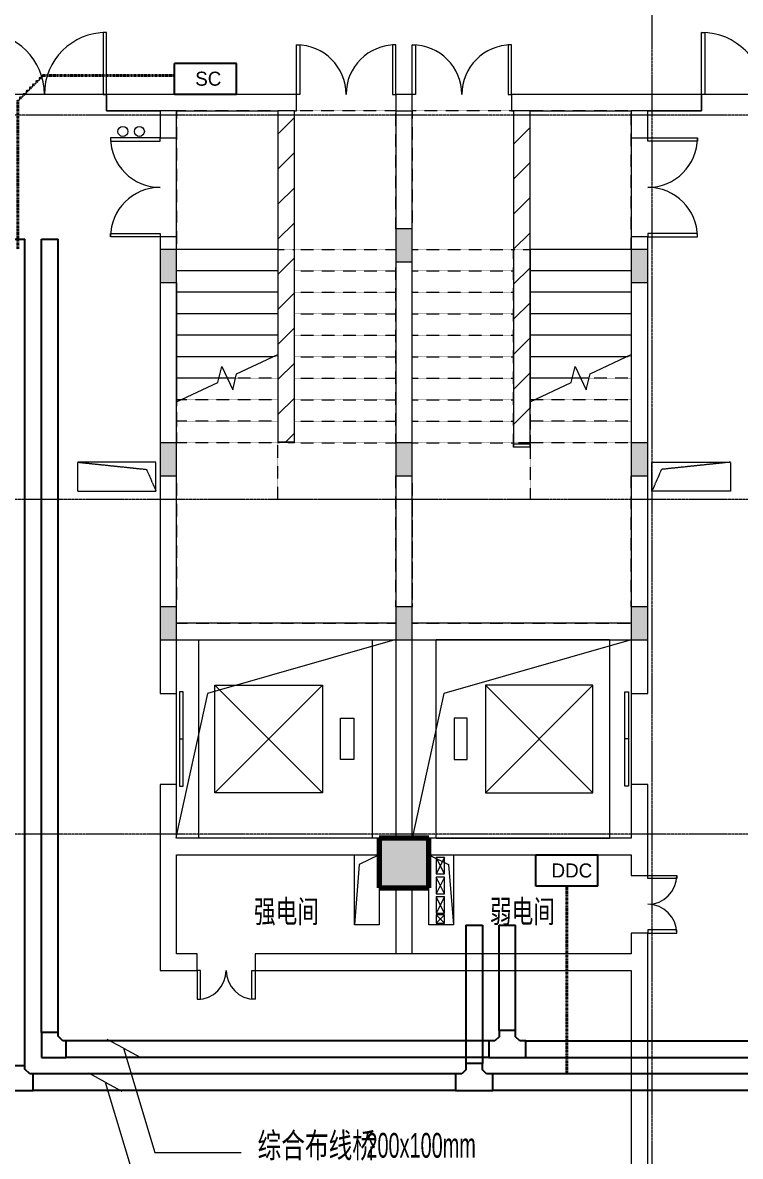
# Model space of a CAD drawing. Header units: millimetres. Extents: x 147808 to 207182, y -28592 to 8154.
# Drawn here: x 166387 to 175069, y -12600 to 1118 of the extents above; entities that cross this region are included whole.
import ezdxf

# ---------------------------------------------------------------- set-up
doc = ezdxf.new("R2010")
doc.units = ezdxf.units.MM
for name, pattern in [('Dash', [6.35, 3.175, -3.175]), ('TJ Dash', [1.6, 1, -0.6]), ('TJ Dash 2x', [3, 2, -1]), ('架空线', [3.97, 2.38, -1.59]), ('轴网线', [22.24, 12.7, -3.18, 3.18, -3.18])]:
    doc.linetypes.add(name, pattern=pattern)
for name, color, linetype, lineweight in [('A-____-NOTE-TEXT', 7, 'Continuous', 5), ('A-AREA-____-IDEN', 7, 'Continuous', 5), ('A-DETL-____-OTLN', 7, 'Continuous', 5), ('A-DETL-GENF-OTLN', 7, 'Continuous', 5), ('A-WALL-____-MCUT', 7, 'Continuous', 13), ('A-WALL-____-OTLN', 7, 'Continuous', 13), ('A-WALL-____-PATT', 7, 'Continuous', 13), ('E-CABL-TRAY-OTLN', 7, 'Continuous', 35), ('E-WIRE-____-OTLN', 7, 'Continuous', 25), ('G-____-____-TEXT', 7, 'Continuous', 5), ('Q-SPCQ-____-OTLN', 7, 'Continuous', 5), ('S-GRID-____-OTLN', 7, 'Continuous', 5), ('S-STRS-____-MBND', 7, 'Continuous', 5), ('S-STRS-____-OTLN', 7, 'Continuous', 5)]:
    doc.layers.add(name, color=color, linetype=linetype, lineweight=lineweight)
doc.layers.add('A-DOOR-____-MCUT', color=7, linetype='Continuous', lineweight=13, true_color=0x00007f)
doc.layers.add('A-FLOR-____-OTLN', color=7, linetype='Continuous', lineweight=13, true_color=0x007f00)
doc.styles.add('TJ_FangSong', font='', dxfattribs={"height": 170})
doc.styles.add('TJ_FangSong_Narrow_1', font='', dxfattribs={"width": 0.7, "height": 300})
doc.styles.add('仿宋_1', font='', dxfattribs={"width": 0.7, "height": 275})
doc.styles.get('TJ_FangSong').set_extended_font_data('TJ_FangSong')
doc.styles.get('TJ_FangSong_Narrow_1').set_extended_font_data('TJ_FangSong_Narrow')
doc.styles.get('仿宋_1').set_extended_font_data('FangSong')
pattern_1 = [(45, (0, 0), (-212.13203, 212.13203), [])]

# ---------------------------------------------------------------- blocks, each defined once
blk = doc.blocks.new('TJ双扇平开门 - M1523-1543865-ELV_1F')
at = {"layer": 'A-DOOR-____-MCUT', "color": 251, "lineweight": 5, "true_color": 0x515151}
for p, q in [((-750, 100), (-750, 850)), ((-750, 850), (-710, 850)), ((-710, 850), (-710, 100)), ((750, 850), (710, 850)), ((710, 850), (710, 100)), ((750, 100), (750, 850)), ((-710, 100), (-750, 100)), ((710, 100), (750, 100))]:
    blk.add_line(p, q, dxfattribs=at)
at = {"layer": 'A-DOOR-____-MCUT', "color": 173, "lineweight": 5, "true_color": 0x5151be}
for centre, start, end in [((-750, 100), 0, 90), ((750, 100), 90, 180)]:
    blk.add_arc(centre, 750, start, end, dxfattribs=at)
blk = doc.blocks.new('TJ双扇平开门 - M1222-1543866-ELV_1F')
at = {"layer": 'A-DOOR-____-MCUT', "color": 251, "lineweight": 5, "true_color": 0x515151}
for p, q in [((-600, 100), (-600, 700)), ((-600, 700), (-560, 700)), ((-560, 700), (-560, 100)), ((600, 700), (560, 700)), ((560, 700), (560, 100)), ((600, 100), (600, 700)), ((-560, 100), (-600, 100)), ((560, 100), (600, 100))]:
    blk.add_line(p, q, dxfattribs=at)
at = {"layer": 'A-DOOR-____-MCUT', "color": 173, "lineweight": 5, "true_color": 0x5151be}
for centre, start, end in [((-600, 100), 0, 90), ((600, 100), 90, 180)]:
    blk.add_arc(centre, 600, start, end, dxfattribs=at)
blk = doc.blocks.new('TJ双扇平开门 - FMB1223-1973560-ELV_1F')
at = {"layer": 'A-DOOR-____-MCUT', "color": 251, "lineweight": 5, "true_color": 0x515151}
for p, q in [((-600, 100), (-600, 700)), ((-600, 700), (-560, 700)), ((-560, 700), (-560, 100)), ((600, 700), (560, 700)), ((560, 700), (560, 100)), ((600, 100), (600, 700)), ((-560, 100), (-600, 100)), ((560, 100), (600, 100))]:
    blk.add_line(p, q, dxfattribs=at)
at = {"layer": 'A-DOOR-____-MCUT', "color": 173, "lineweight": 5, "true_color": 0x5151be}
for centre, start, end in [((-600, 100), 0, 90), ((600, 100), 90, 180)]:
    blk.add_arc(centre, 600, start, end, dxfattribs=at)
blk = doc.blocks.new('电梯门 - 1100mm_入口宽度-1329516-ELV_1F')
at = {"layer": 'Q-SPCQ-____-OTLN', "color": 251, "true_color": 0x515151}
for p, q in [((570, 180), (-570, 180)), ((-570, 180), (-570, 135)), ((0, 135), (0, 180)), ((570, 135), (570, 180)), ((-570, 135), (570, 135))]:
    blk.add_line(p, q, dxfattribs=at)
blk = doc.blocks.new('电梯门 - 1100mm_入口宽度-1547718-ELV_1F')
at = {"layer": 'Q-SPCQ-____-OTLN', "color": 251, "true_color": 0x515151}
for p, q in [((-570, -180), (-570, -135)), ((-570, -135), (570, -135)), ((0, -135), (0, -180)), ((570, -135), (570, -180)), ((570, -180), (-570, -180))]:
    blk.add_line(p, q, dxfattribs=at)
blk = doc.blocks.new('TJ双扇平开门 - FMA0723-2632768-ELV_1F')
at = {"layer": 'A-DOOR-____-MCUT', "color": 251, "lineweight": 5, "true_color": 0x515151}
for p, q in [((-310, -100), (-350, -100)), ((-350, -100), (-350, -450)), ((-310, -450), (-310, -100)), ((310, -100), (350, -100)), ((310, -450), (310, -100)), ((350, -100), (350, -450)), ((-350, -450), (-310, -450)), ((350, -450), (310, -450))]:
    blk.add_line(p, q, dxfattribs=at)
at = {"layer": 'A-DOOR-____-MCUT', "color": 173, "lineweight": 5, "true_color": 0x5151be}
for centre, start, end in [((-350, -100), 270, 360), ((350, -100), 180, 270)]:
    blk.add_arc(centre, 350, start, end, dxfattribs=at)
blk = doc.blocks.new('TJ双扇平开门 - FMA0723-2632723-ELV_1F')
at = {"layer": 'A-DOOR-____-MCUT', "color": 251, "lineweight": 5, "true_color": 0x515151}
for p, q in [((-350, 100), (-350, 450)), ((-350, 450), (-310, 450)), ((-310, 450), (-310, 100)), ((350, 450), (310, 450)), ((310, 450), (310, 100)), ((350, 100), (350, 450)), ((-310, 100), (-350, 100)), ((310, 100), (350, 100))]:
    blk.add_line(p, q, dxfattribs=at)
at = {"layer": 'A-DOOR-____-MCUT', "color": 173, "lineweight": 5, "true_color": 0x5151be}
for centre, start, end in [((-350, 100), 0, 90), ((350, 100), 90, 180)]:
    blk.add_arc(centre, 350, start, end, dxfattribs=at)
blk = doc.blocks.new('TJ客梯 - 1300_1300 TYP2-2462570-ELV_1F')
at = {"layer": 'Q-SPCQ-____-OTLN', "color": 13, "linetype": 'TJ Dash', "true_color": 0xff5151}
for p, q in [((1200, 1050), (-1200, 1050)), ((-1200, -1050), (-1200, 1050)), ((1200, 1050), (-1200, 1050)), ((1200, 1050), (1200, -1050)), ((1200, 1050), (1200, -1050)), ((1200, -1050), (-1200, -1050)), ((1200, -1050), (-1200, -1050))]:
    blk.add_line(p, q, dxfattribs=at)
at = {"layer": 'Q-SPCQ-____-OTLN', "color": 131, "true_color": 0x51ffff}
for p, q in [((-650, 850), (650, -450)), ((650, 850), (-650, -450)), ((-650, -450), (-650, 850)), ((-650, 850), (650, 850)), ((650, 850), (650, -450)), ((650, -450), (-650, -450)), ((-250, -830), (-250, -670)), ((-250, -670), (250, -670)), ((250, -670), (250, -830)), ((250, -830), (-250, -830))]:
    blk.add_line(p, q, dxfattribs=at)
blk = doc.blocks.new('TJ客梯 - 1300_1300 TYP2-2462550-ELV_1F')
at = {"layer": 'Q-SPCQ-____-OTLN', "color": 13, "linetype": 'TJ Dash', "true_color": 0xff5151}
for p, q in [((1200, 1050), (-1200, 1050)), ((-1200, 1050), (-1200, -1050)), ((1200, 1050), (-1200, 1050)), ((1200, -1050), (1200, 1050)), ((1200, -1050), (1200, 1050)), ((1200, -1050), (-1200, -1050)), ((1200, -1050), (-1200, -1050))]:
    blk.add_line(p, q, dxfattribs=at)
at = {"layer": 'Q-SPCQ-____-OTLN', "color": 131, "true_color": 0x51ffff}
for p, q in [((250, 830), (-250, 830)), ((-250, 830), (-250, 670)), ((250, 670), (250, 830)), ((-250, 670), (250, 670)), ((-650, -850), (650, 450)), ((650, -850), (-650, 450)), ((650, 450), (-650, 450)), ((-650, 450), (-650, -850)), ((650, -850), (650, 450)), ((-650, -850), (650, -850))]:
    blk.add_line(p, q, dxfattribs=at)
blk = doc.blocks.new('雨水管 2d - 地漏 R50-1793327-ELV_1F')
at = {"layer": 'Q-SPCQ-____-OTLN', "color": 251, "true_color": 0x515151}
blk.add_circle((0, 0), 60, dxfattribs=at)
blk = doc.blocks.new('YXQH_AR_B9-20_rvt-1-ELV_1F')
at = {"layer": 'A-DETL-GENF-OTLN', "true_color": 0xa1a1a1}
h = blk.add_hatch(dxfattribs=at)
h.set_pattern_fill('FP_5', color=253, style=0, pattern_type=2)
h.set_pattern_definition([(7.754, (-466.58, -204.02), (12.15805, 332.8942), [3.353, -1548.768]), (7.754, (776.34, 218.05), (12.15805, 332.8942), [3.353, -1548.768]), (9.74, (363.8, 116.2), (0.0001, 1266.291), [3.353, -588.363]), (9.74, (339.6, 204.2), (0.0001, 1266.291), [3.353, -588.363]), (68.882, (225.66, -61.6), (-140.1373, 1041.8589), [3.353, -1089.337]), (68.882, (129, -106.5), (-140.1373, 1041.8589), [3.353, -1089.337]), (56.297, (-51.2, 131.2), (-734.4827, 622.8598), [3.353, -470.742]), (56.297, (137.8, 331.9), (-734.4827, 622.8598), [3.353, -470.742]), (137.416, (187.59, 94.08), (-3935.054568, 3543.459496), [73.913, -9804.313]), (8.512, (90.05, 79.41), (3117.572636, 564.982686), [98.632, -5356.38]), (236.294, (133.21, 144.14), (-4467.173774, -6768.804336), [77.802, -13192.636]), (128.267, (122.16, 220.01), (-6131.736673, 7665.37486), [53.462, -17810.517]), (9.74, (48.62, 207.58), (3069.14795, 643.06413), [74.582, -10350.37]), (233.414, (89.018, 261.96), (-20834.0959632, -28103.0884394), [67.74, -56173.655]), (67.8, (40.48, -52.28), (439.74679, 1441.63531), [50.851, -3807.912]), (307.846, (0, 0), (856.01581, -814.9391), [66.124, -2950.443]), (45, (0, 0), (-176.7767, 176.7767), []), (355, (0, 0), (578.509, 689.44), [60, -660]), (7.754, (0, 0), (12.15805, 332.8942), [3.353, -1548.768]), (7.754, (517.27, 396.9), (12.15805, 332.8942), [3.353, -1548.768]), (7.754, (1048.8, 804.78), (12.15805, 332.8942), [3.353, -1548.768]), (9.74, (-323, 0), (0.0001, 1266.291), [3.353, -588.363]), (9.74, (-83.4, -219.6), (0.0001, 1266.291), [3.353, -588.363]), (9.74, (298.5, -569.5), (0.0001, 1266.291), [3.353, -588.363]), (68.882, (645.7, -553.4), (-140.1373, 1041.8589), [3.353, -1089.337]), (68.882, (-12.15, -134.3), (-140.1373, 1041.8589), [3.353, -1089.337]), (68.882, (-223, 0), (-140.1373, 1041.8589), [3.353, -1089.337]), (56.297, (0, 0), (-734.4827, 622.8598), [3.353, -470.742]), (56.297, (378.7, 49.9), (-734.4827, 622.8598), [3.353, -470.742]), (56.297, (1010.3, 133), (-734.4827, 622.8598), [3.353, -470.742])])
h.paths.add_polyline_path([(173792.3, -17700), (174325, -17700), (174325, -17050), (173675, -17050), (173675, -17700)], flags=0)
h.paths.add_polyline_path([(191050, -17700), (191650, -17700), (191650, -17100), (191050, -17100)], flags=0)
h.paths.add_polyline_path([(183000, -17700), (183000, -17100), (182400, -17100), (182400, -17700)], flags=0)
h.paths.add_polyline_path([(165000, -17650), (165600, -17650), (165600, -17050), (165000, -17050)], flags=0)
h.paths.add_polyline_path([(156350, -17650), (156950, -17650), (156950, -17050), (156350, -17050)], flags=0)
h.paths.add_polyline_path([(170700, -9350), (171300, -9350), (171300, -8750), (170700, -8750)], flags=0)
h.paths.add_polyline_path([(176800, -9050), (176800, -8450), (176200, -8450), (176200, -9050)], flags=0)
h.paths.add_polyline_path([(191650, -9050), (191650, -8450), (191050, -8450), (191050, -9050)], flags=0)
h.paths.add_polyline_path([(183000, -9050), (183000, -8450), (182400, -8450), (182400, -9050)], flags=0)
h.paths.add_polyline_path([(156350, -9000), (156950, -9000), (156950, -8400), (156350, -8400)], flags=0)
h.paths.add_polyline_path([(165600, -9000), (165600, -8400), (165000, -8400), (165000, -9000)], flags=0)
h.paths.add_polyline_path([(191250, -7200), (191650, -7200), (191650, -6800), (191250, -6800)], flags=0)
h.paths.add_polyline_path([(182550, -7000), (182950, -7000), (182950, -6500), (182550, -6500)], flags=0)
h.paths.add_polyline_path([(171100, -6350), (171100, -5950), (170900, -5950), (170900, -6350)], flags=0)
h.paths.add_polyline_path([(173950, -6350), (173950, -5950), (173750, -5950), (173750, -6350), (173792.3, -6350)], flags=0)
h.paths.add_polyline_path([(168050, -6350), (168250, -6350), (168250, -5950), (168050, -5950)], flags=0)
h.paths.add_polyline_path([(173750, -4365), (173950, -4365), (173950, -3965), (173750, -3965)], flags=0)
h.paths.add_polyline_path([(170900, -4365), (171100, -4365), (171100, -3965), (170900, -3965)], flags=0)
h.paths.add_polyline_path([(168050, -4365), (168250, -4365), (168250, -3965), (168050, -3965)], flags=0)
h.paths.add_polyline_path([(173750, -2025), (173950, -2025), (173950, -1625), (173750, -1625)], flags=0)
h.paths.add_polyline_path([(168250, -2025), (168250, -1625), (168050, -1625), (168050, -2025)], flags=0)
h.paths.add_polyline_path([(170900, -1775), (171100, -1775), (171100, -1375), (170900, -1375)], flags=0)
h.paths.add_polyline_path([(156950, -350), (156950, 250), (156350, 250), (156350, -350)], flags=0)
h.paths.add_polyline_path([(165600, -350), (165600, 250), (165000, 250), (165000, -350), (165444.8, -350)], flags=0)
h.paths.add_polyline_path([(176800, -350), (176800, 250), (176200, 250), (176200, -350)], flags=0)
at = {"layer": 'A-WALL-____-PATT', "lineweight": 5, "true_color": 0xa3a3a3}
h = blk.add_hatch(dxfattribs=at)
h.set_pattern_fill('FP_1', color=253, style=0, pattern_type=2)
h.set_pattern_definition(pattern_1)
h.paths.add_polyline_path([(169675, -3953.4), (169675, 50), (169475, 50), (169475, -3953.4)], flags=0)
h = blk.add_hatch(dxfattribs=at)
h.set_pattern_fill('FP_1', color=253, style=0, pattern_type=2)
h.set_pattern_definition(pattern_1)
h.paths.add_polyline_path([(172525, -3976.6), (172525, 50), (172325, 50), (172325, -3976.6)], flags=0)
at = {"color": 251, "lineweight": 5, "true_color": 0x515151}
for p, q in [((170890, -6350), (168623.2, -7000)), ((173750, -6350), (171483.2, -7000)), ((168623.2, -7000), (168250, -8704.3)), ((171483.2, -7000), (171100, -8750)), ((168250, -8704.3), (168240, -8750)), ((170700, -8950), (170459.6, -9070.4)), ((171300, -8950), (171540.4, -9070.4)), ((170459.6, -9070.4), (170400, -9800)), ((171540.4, -9070.4), (171600, -9800))]:
    blk.add_line(p, q, dxfattribs=at)
at = {"layer": 'A-DETL-____-OTLN', "color": 160, "true_color": 0x4444ff}
for p, q in [((171100, -1375), (170900, -1375)), ((170900, -1375), (170900, -1775)), ((171100, -1775), (171100, -1375)), ((168250, -1625), (168050, -1625)), ((168050, -1625), (168050, -2025)), ((168250, -2025), (168250, -1625)), ((173950, -1625), (173750, -1625)), ((173750, -1625), (173750, -2025)), ((173950, -2025), (173950, -1625)), ((170900, -1775), (171100, -1775)), ((168050, -2025), (168250, -2025)), ((173750, -2025), (173950, -2025)), ((168050, -3965), (168050, -4365)), ((168250, -3965), (168050, -3965)), ((168250, -4365), (168250, -3965)), ((171100, -3965), (170900, -3965)), ((170900, -3965), (170900, -4365)), ((171100, -4365), (171100, -3965)), ((173950, -3965), (173750, -3965)), ((173750, -3965), (173750, -4365)), ((173950, -4365), (173950, -3965)), ((168050, -4365), (168250, -4365)), ((170900, -4365), (171100, -4365)), ((173750, -4365), (173950, -4365)), ((168250, -5950), (168050, -5950)), ((168050, -5950), (168050, -6350)), ((168250, -6350), (168250, -5950)), ((171100, -5950), (170900, -5950)), ((170900, -5950), (170900, -6350)), ((171100, -6350), (171100, -5950)), ((173950, -5950), (173750, -5950)), ((173750, -5950), (173750, -6350)), ((173950, -6350), (173950, -5950)), ((168050, -6350), (168250, -6350)), ((170900, -6350), (171100, -6350)), ((173750, -6350), (173950, -6350))]:
    blk.add_line(p, q, dxfattribs=at)
at = {"layer": 'A-DETL-____-OTLN', "color": 160, "linetype": 'TJ Dash 2x', "true_color": 0x4444ff}
for p, q in [((167050, -4200), (167050, -4550)), ((168000, -4200), (167050, -4200)), ((167050, -4200), (167885.4, -4287.8)), ((168000, -4550), (168000, -4200)), ((174000, -4200), (174950, -4200)), ((174000, -4550), (174000, -4200)), ((174950, -4200), (174114.6, -4287.8)), ((174950, -4200), (174950, -4550)), ((167885.4, -4287.8), (168000, -4550)), ((174114.6, -4287.8), (174000, -4550)), ((167050, -4550), (168000, -4550)), ((174950, -4550), (174000, -4550))]:
    blk.add_line(p, q, dxfattribs=at)
at = {"layer": 'A-DETL-____-OTLN', "color": 160, "lineweight": 70, "true_color": 0x4444ff}
for p, q in [((171300, -8750), (170700, -8750)), ((170700, -8750), (170700, -9350)), ((171300, -9350), (171300, -8750)), ((170700, -9350), (171300, -9350))]:
    blk.add_line(p, q, dxfattribs=at)
at = {"layer": 'A-FLOR-____-OTLN', "color": 8, "lineweight": 5, "true_color": 0x7f7f7f}
for p, q in [((167360, 250), (165940, 250)), ((167400, 250), (167360, 250)), ((167400, 50), (167400, 250)), ((174640, 250), (174600, 250)), ((174600, 250), (174600, 50)), ((176060, 250), (174640, 250)), ((168050, 50), (167400, 50)), ((168250, 50), (168050, 50)), ((168250, -275), (168250, 50)), ((173950, 50), (173750, 50)), ((173750, 50), (173750, -275)), ((174600, 50), (173950, 50)), ((168250, -1475), (168250, -275)), ((173750, -275), (173750, -1475)), ((168250, -1625), (168250, -1475)), ((173750, -1475), (173750, -1625)), ((168250, -3470.6), (168250, -2025)), ((173750, -2025), (173750, -2899.4)), ((173750, -2899.4), (173750, -3965)), ((168250, -3965), (168250, -3470.6)), ((168250, -5950), (168250, -4365)), ((173750, -4365), (173750, -5950)), ((168250, -6350), (168250, -6150)), ((168250, -7000), (168250, -6350)), ((173750, -6350), (173750, -7000)), ((168250, -8100), (168250, -7000)), ((173750, -7000), (173750, -8100)), ((168250, -8750), (168250, -8100)), ((173750, -8100), (173750, -8750)), ((170700, -8750), (168250, -8750)), ((170900, -8750), (170700, -8750)), ((171100, -8750), (170900, -8750)), ((171300, -8750), (171100, -8750)), ((173750, -8750), (171300, -8750)), ((170400, -9800), (170400, -8950)), ((170400, -8950), (170700, -8950)), ((171300, -8950), (171600, -8950)), ((171600, -8950), (171600, -9800)), ((170700, -9350), (170700, -9800)), ((171300, -9800), (171300, -9350)), ((170700, -9800), (170400, -9800)), ((171600, -9800), (171300, -9800))]:
    blk.add_line(p, q, dxfattribs=at)
at = {"layer": 'A-WALL-____-MCUT', "color": 251, "lineweight": 5, "true_color": 0x515151}
for p, q in [((169700, 250), (167400, 250)), ((167400, 250), (167400, 50)), ((169700, 50), (169700, 250)), ((171100, 250), (170900, 250)), ((170900, 250), (170900, 50)), ((171100, 50), (171100, 250)), ((174600, 250), (172300, 250)), ((172300, 250), (172300, 50)), ((174600, 50), (174600, 250)), ((167400, 50), (168050, 50)), ((168050, 50), (168050, -275)), ((168250, 50), (169475, 50)), ((168250, -275), (168250, 50)), ((169475, 50), (169475, -3953.4)), ((169675, 50), (169475, 50)), ((169675, 50), (169700, 50)), ((169675, -3953.4), (169675, 50)), ((170900, 50), (170900, -1375)), ((171100, -1375), (171100, 50)), ((172300, 50), (172325, 50)), ((172325, 50), (172325, -3976.6)), ((172525, 50), (172325, 50)), ((172525, 50), (173750, 50)), ((172525, -3445), (172525, 50)), ((173750, 50), (173750, -275)), ((173950, 50), (174600, 50)), ((173950, -275), (173950, 50)), ((168050, -275), (168250, -275)), ((173750, -275), (173950, -275)), ((168250, -1475), (168050, -1475)), ((168050, -1475), (168050, -1625)), ((168250, -1625), (168250, -1475)), ((173950, -1475), (173750, -1475)), ((173750, -1475), (173750, -1625)), ((173950, -1625), (173950, -1475)), ((170900, -1775), (170900, -3965)), ((171100, -3965), (171100, -1775)), ((168050, -2025), (168050, -3965)), ((168250, -3445), (168250, -2025)), ((173750, -2025), (173750, -3965)), ((173950, -3965), (173950, -2025)), ((168250, -3965), (168250, -3470.6)), ((172525, -3976.6), (172525, -3470.6)), ((169475, -3953.4), (169675, -3953.4)), ((172325, -3976.6), (172525, -3976.6)), ((168050, -4365), (168050, -5950)), ((168250, -5950), (168250, -4365)), ((170900, -4365), (170900, -5950)), ((171100, -5950), (171100, -4365)), ((173750, -4365), (173750, -5950)), ((173950, -5950), (173950, -4365)), ((170900, -6150), (168250, -6150)), ((173750, -6150), (171100, -6150)), ((168050, -6350), (168050, -7000)), ((168250, -6350), (170900, -6350)), ((168250, -7000), (168250, -6350)), ((170900, -6350), (170900, -8750)), ((171100, -6350), (173750, -6350)), ((171100, -8750), (171100, -6350)), ((173750, -6350), (173750, -7000)), ((173950, -7000), (173950, -6350)), ((168050, -7000), (168250, -7000)), ((173750, -7000), (173950, -7000)), ((168250, -8100), (168050, -8100)), ((168050, -8100), (168050, -8950)), ((168250, -8750), (168250, -8100)), ((173950, -8100), (173750, -8100)), ((173750, -8100), (173750, -8750)), ((173950, -9200), (173950, -8100)), ((170700, -8750), (168250, -8750)), ((173750, -8750), (171300, -8750)), ((168050, -8950), (168050, -10150)), ((168250, -8950), (170700, -8950)), ((168250, -10150), (168250, -8950)), ((171300, -8950), (173750, -8950)), ((173750, -8950), (173750, -9200)), ((173750, -9200), (173950, -9200)), ((170900, -9350), (170900, -10150)), ((171100, -10150), (171100, -9350)), ((173950, -9900), (173750, -9900)), ((173750, -9900), (173750, -10150)), ((173950, -17050), (173950, -9900)), ((168050, -10150), (168050, -10350)), ((168500, -10150), (168250, -10150)), ((168500, -10350), (168500, -10150)), ((170900, -10150), (169200, -10150)), ((169200, -10150), (169200, -10350)), ((173750, -10150), (171100, -10150)), ((168050, -10350), (168500, -10350)), ((169200, -10350), (173750, -10350)), ((173750, -10350), (173750, -17050))]:
    blk.add_line(p, q, dxfattribs=at)
at = {"layer": 'A-WALL-____-OTLN', "color": 251, "lineweight": 5, "true_color": 0x515151}
for p, q in [((170900, 50), (171100, 50)), ((170900, 50), (170900, -1375)), ((171100, -1375), (171100, 50)), ((170900, -1775), (170900, -3965)), ((171100, -3965), (171100, -1775)), ((169475, -1925.4), (169475, -2899.4)), ((169675, -3953.4), (169675, -1925.4)), ((172325, -2030.9), (172325, -3976.6)), ((172525, -3470.6), (172525, -2030.9)), ((169475, -2899.4), (169475, -3953.4)), ((172525, -3976.6), (172525, -3470.6)), ((172325, -3976.6), (172325, -4017.8)), ((172325, -4017.8), (172325, -3976.6)), ((172525, -3976.6), (172525, -4017.8)), ((172525, -4017.8), (172525, -3976.6)), ((172525, -4017.8), (172325, -4017.8)), ((170900, -4365), (170900, -5950)), ((171100, -5950), (171100, -4365)), ((170900, -6350), (170900, -8750)), ((171100, -8750), (171100, -6350)), ((170900, -9350), (170900, -10150)), ((171100, -10150), (171100, -9350)), ((171100, -10150), (170900, -10150))]:
    blk.add_line(p, q, dxfattribs=at)
at = {"layer": 'S-GRID-____-OTLN', "color": 160, "linetype": '轴网线', "true_color": 0x4444ff}
for p, q in [((174000, 7353.7), (174000, -27792.2)), ((198349.8, 0), (148741.6, 0)), ((198349.8, -4650), (148741.6, -4650)), ((198349.8, -8700), (148741.6, -8700))]:
    blk.add_line(p, q, dxfattribs=at)
at = {"layer": 'S-STRS-____-MBND', "color": 251, "linetype": '架空线', "true_color": 0x515151}
for p, q in [((168250, 50), (168250, -1625)), ((170900, 50), (168250, 50)), ((170900, -1375), (170900, 50)), ((171100, 50), (171100, -1375)), ((173750, 50), (171100, 50)), ((173750, -1625), (173750, 50)), ((169475, -1625), (168250, -1625)), ((169475, -1625), (168250, -1625)), ((169475, -1625), (169675, -1625)), ((169475, -1625), (169475, -3965)), ((169675, -1625), (170900, -1625)), ((169675, -3965), (169675, -1625)), ((171100, -1625), (172325, -1625)), ((172325, -1625), (172525, -1625)), ((172325, -3965), (172325, -1625)), ((173750, -1625), (172525, -1625)), ((172525, -1625), (172525, -3965)), ((173750, -1625), (172525, -1625)), ((170900, -3965), (170900, -1775)), ((171100, -3965), (171100, -1775)), ((169475, -1885), (168250, -1885)), ((169475, -1885), (168250, -1885)), ((169675, -1885), (170900, -1885)), ((169675, -1885), (170900, -1885)), ((171100, -1885), (172325, -1885)), ((171100, -1885), (172325, -1885)), ((173750, -1885), (172525, -1885)), ((173750, -1885), (172525, -1885)), ((168250, -2025), (168250, -3965)), ((173750, -2025), (173750, -3965)), ((169475, -2145), (168250, -2145)), ((169475, -2145), (168250, -2145)), ((169675, -2145), (170900, -2145)), ((169675, -2145), (170900, -2145)), ((171100, -2145), (172325, -2145)), ((171100, -2145), (172325, -2145)), ((173750, -2145), (172525, -2145)), ((173750, -2145), (172525, -2145)), ((169475, -2405), (168250, -2405)), ((169475, -2405), (168250, -2405)), ((169675, -2405), (170900, -2405)), ((169675, -2405), (170900, -2405)), ((171100, -2405), (172325, -2405)), ((171100, -2405), (172325, -2405)), ((173750, -2405), (172525, -2405)), ((173750, -2405), (172525, -2405)), ((169475, -2665), (168250, -2665)), ((169475, -2665), (168250, -2665)), ((169675, -2665), (170900, -2665)), ((169675, -2665), (170900, -2665)), ((171100, -2665), (172325, -2665)), ((171100, -2665), (172325, -2665)), ((173750, -2665), (172525, -2665)), ((173750, -2665), (172525, -2665)), ((169475, -2925), (168250, -2925)), ((169475, -2925), (168250, -2925)), ((169475, -2925), (169420.1, -2925)), ((169475, -2925), (169420.1, -2925)), ((169475, -2899.4), (169475, -3393)), ((169675, -2925), (170900, -2925)), ((169675, -2925), (170900, -2925)), ((171100, -2925), (172325, -2925)), ((171100, -2925), (172325, -2925)), ((173750, -2925), (172525, -2925)), ((173750, -2925), (172525, -2925)), ((173750, -2925), (173695.1, -2925)), ((173750, -2925), (173695.1, -2925)), ((173750, -2899.4), (173750, -3393)), ((169475, -3185), (168250, -3185)), ((169475, -3185), (168250, -3185)), ((168862.5, -3185), (168762.1, -3185)), ((168862.5, -3185), (168762.1, -3185)), ((169475, -3185), (168963, -3185)), ((169475, -3185), (168963, -3185)), ((169675, -3185), (170900, -3185)), ((169675, -3185), (170900, -3185)), ((171100, -3185), (172325, -3185)), ((171100, -3185), (172325, -3185)), ((173750, -3185), (172525, -3185)), ((173750, -3185), (172525, -3185)), ((173137.5, -3185), (173037.1, -3185)), ((173137.5, -3185), (173037.1, -3185)), ((173750, -3185), (173238, -3185)), ((173750, -3185), (173238, -3185)), ((169475, -3393), (169475, -3965)), ((173750, -3393), (173750, -3965)), ((169475, -3445), (168250, -3445)), ((169475, -3445), (168250, -3445)), ((168250, -3470.6), (168250, -3965)), ((169475, -3445), (168304.9, -3445)), ((169475, -3445), (168304.9, -3445)), ((169675, -3445), (170900, -3445)), ((169675, -3445), (170900, -3445)), ((171100, -3445), (172325, -3445)), ((171100, -3445), (172325, -3445)), ((173750, -3445), (172525, -3445)), ((173750, -3445), (172525, -3445)), ((172525, -3470.6), (172525, -3965)), ((173750, -3445), (172579.9, -3445)), ((173750, -3445), (172579.9, -3445)), ((169475, -3705), (168250, -3705)), ((169475, -3705), (168250, -3705)), ((169475, -3705), (168250, -3705)), ((169475, -3705), (168250, -3705)), ((169675, -3705), (170900, -3705)), ((169675, -3705), (170900, -3705)), ((171100, -3705), (172325, -3705)), ((171100, -3705), (172325, -3705)), ((173750, -3705), (172525, -3705)), ((173750, -3705), (172525, -3705)), ((173750, -3705), (172525, -3705)), ((173750, -3705), (172525, -3705)), ((169475, -3965), (168250, -3965)), ((169475, -4650), (169475, -3965)), ((169675, -3965), (169475, -3965)), ((169675, -3965), (170900, -3965)), ((169675, -3965), (170900, -3965)), ((171100, -3965), (172325, -3965)), ((171100, -3965), (172325, -3965)), ((172525, -3965), (172325, -3965)), ((172525, -3965), (172525, -4650)), ((173750, -3965), (172525, -3965)), ((168250, -4365), (168250, -5950)), ((168250, -4365), (168250, -5950)), ((170900, -5950), (170900, -4365)), ((171100, -4365), (171100, -5950)), ((173750, -5950), (173750, -4365)), ((173750, -5950), (173750, -4365)), ((169675, -4650), (169475, -4650)), ((170900, -4650), (169675, -4650)), ((170900, -5950), (170900, -4650)), ((172325, -4650), (171100, -4650)), ((171100, -4650), (171100, -5950)), ((172525, -4650), (172325, -4650)), ((168250, -6150), (170900, -6150)), ((168250, -6150), (170900, -6150)), ((171100, -6150), (173750, -6150)), ((171100, -6150), (173750, -6150))]:
    blk.add_line(p, q, dxfattribs=at)
at = {"layer": 'S-STRS-____-MBND', "color": 251, "true_color": 0x515151}
for p, q in [((168975.8, -3132.2), (169475, -2899.4)), ((173250.8, -3132.2), (173750, -2899.4)), ((168749.2, -3237.8), (168796.5, -3043.4)), ((168796.5, -3043.4), (168928.5, -3326.6)), ((168928.5, -3326.6), (168975.8, -3132.2)), ((173024.2, -3237.8), (173071.5, -3043.4)), ((173071.5, -3043.4), (173203.5, -3326.6)), ((173203.5, -3326.6), (173250.8, -3132.2)), ((168250, -3470.6), (168749.2, -3237.8)), ((172525, -3470.6), (173024.2, -3237.8))]:
    blk.add_line(p, q, dxfattribs=at)
at = {"layer": 'S-STRS-____-OTLN', "color": 251, "true_color": 0x515151}
for p, q in [((169475, -1625), (168250, -1625)), ((169475, -1625), (169475, -1885)), ((173750, -1625), (172525, -1625)), ((172525, -1625), (172525, -1885)), ((169475, -1885), (168250, -1885)), ((169475, -1885), (169475, -2145)), ((172525, -1885), (172525, -2145)), ((173750, -1885), (172525, -1885)), ((168250, -2025), (168250, -2145)), ((173750, -2025), (173750, -2145)), ((168250, -2145), (168250, -2405)), ((169475, -2145), (168250, -2145)), ((169475, -2145), (169475, -2405)), ((172525, -2145), (172525, -2405)), ((173750, -2145), (172525, -2145)), ((173750, -2145), (173750, -2405)), ((168250, -2405), (168250, -2665)), ((169475, -2405), (168250, -2405)), ((169475, -2405), (169475, -2665)), ((172525, -2405), (172525, -2665)), ((173750, -2405), (172525, -2405)), ((173750, -2405), (173750, -2665)), ((168250, -2665), (168250, -2925)), ((169475, -2665), (168250, -2665)), ((169475, -2665), (169475, -2899.4)), ((172525, -2665), (172525, -2925)), ((173750, -2665), (172525, -2665)), ((173750, -2665), (173750, -2899.4)), ((168250, -2925), (168250, -3185)), ((169420.1, -2925), (168250, -2925)), ((172525, -2925), (172525, -3185)), ((173695.1, -2925), (172525, -2925)), ((168250, -3185), (168250, -3445)), ((168762.1, -3185), (168250, -3185)), ((168963, -3185), (168862.5, -3185)), ((172525, -3185), (172525, -3445)), ((173037.1, -3185), (172525, -3185)), ((173238, -3185), (173137.5, -3185)), ((168250, -3445), (168250, -3470.6)), ((168304.9, -3445), (168250, -3445)), ((172525, -3445), (172525, -3470.6)), ((172579.9, -3445), (172525, -3445))]:
    blk.add_line(p, q, dxfattribs=at)
at = {"layer": 'S-STRS-____-OTLN', "color": 251, "linetype": '架空线', "true_color": 0x515151}
for p, q in [((169475, -1625), (168250, -1625)), ((173750, -1625), (172525, -1625)), ((169475, -1885), (168250, -1885)), ((173750, -1885), (172525, -1885)), ((169475, -2145), (168250, -2145)), ((173750, -2145), (172525, -2145)), ((169475, -2405), (168250, -2405)), ((173750, -2405), (172525, -2405)), ((169475, -2665), (168250, -2665)), ((173750, -2665), (172525, -2665)), ((169420.1, -2925), (168250, -2925)), ((173695.1, -2925), (172525, -2925)), ((168762.1, -3185), (168250, -3185)), ((168963, -3185), (168862.5, -3185)), ((173037.1, -3185), (172525, -3185)), ((173238, -3185), (173137.5, -3185)), ((168304.9, -3445), (168250, -3445)), ((172579.9, -3445), (172525, -3445))]:
    blk.add_line(p, q, dxfattribs=at)
at = {"color": 251, "lineweight": 5, "true_color": 0x515151}
for name, p in [('TJ双扇平开门 - M1523-1543865-ELV_1F', (166650, 150)), ('TJ双扇平开门 - M1523-1543865-ELV_1F', (175350, 150)), ('TJ双扇平开门 - M1222-1543866-ELV_1F', (170300, 150)), ('TJ双扇平开门 - M1222-1543866-ELV_1F', (171700, 150)), ('TJ双扇平开门 - FMA0723-2632768-ELV_1F', (168850, -10250))]:
    blk.add_blockref(name, p, dxfattribs=at)
for name, p, rotation in [('雨水管 2d - 地漏 R50-1793327-ELV_1F', (167599.2, -198.8), 89.9999999999999), ('雨水管 2d - 地漏 R50-1793327-ELV_1F', (167799.2, -198.8), 89.9999999999999), ('TJ双扇平开门 - FMB1223-1973560-ELV_1F', (168150, -875), 90), ('TJ双扇平开门 - FMB1223-1973560-ELV_1F', (173850, -875), 270), ('TJ客梯 - 1300_1300 TYP2-2462570-ELV_1F', (169563.5, -7550), 90.00000000000124), ('TJ客梯 - 1300_1300 TYP2-2462550-ELV_1F', (172436.5, -7550), 89.99999999999878), ('电梯门 - 1100mm_入口宽度-1329516-ELV_1F', (168150, -7550), 270), ('电梯门 - 1100mm_入口宽度-1547718-ELV_1F', (173850, -7550), 270), ('TJ双扇平开门 - FMA0723-2632723-ELV_1F', (173850, -9550), 270)]:
    blk.add_blockref(name, p, dxfattribs=dict(at, rotation=rotation))
at = {"layer": 'A-AREA-____-IDEN', "color": 250, "true_color": 0x444444, "char_height": 275, "width": 1043.797, "attachment_point": 1, "style": '仿宋_1'}
for s, insert in [('强电间', (169184.9, -9499.3)), ('弱电间', (172039.1, -9499.3))]:
    blk.add_mtext(s, dxfattribs=dict(at, insert=insert))
blk = doc.blocks.new('槽式电缆桥架水平弯通 ELV R50 - ELV_SAS安防监控-3024197-ELV_1F')
at = {"layer": 'E-CABL-TRAY-OTLN', "color": 150, "lineweight": 25, "true_color": 0x0080ff}
for p, q in [((-100, 159), (-159, 100)), ((100, 200), (-100, 200)), ((-100, 200), (-100, 159)), ((100, -100), (100, 200)), ((-159, 100), (-200, 100)), ((-200, 100), (-200, -100)), ((-200, -100), (100, -100))]:
    blk.add_line(p, q, dxfattribs=at)
blk = doc.blocks.new('槽式电缆桥架水平三通 ELV R50 - ELV_SAS安防监控-3024217-ELV_1F')
at = {"layer": 'E-CABL-TRAY-OTLN', "color": 150, "lineweight": 25, "true_color": 0x0080ff}
for p, q in [((225, 100), (-225, 100)), ((-225, 100), (-225, -100)), ((225, -100), (225, 100)), ((-225, -100), (-150, -100)), ((-150, -100), (-100, -150)), ((100, -150), (150, -100)), ((150, -100), (225, -100)), ((-100, -150), (-100, -225)), ((-100, -225), (100, -225)), ((100, -225), (100, -150))]:
    blk.add_line(p, q, dxfattribs=at)
blk = doc.blocks.new('槽式电缆桥架水平弯通 ELV R50 - ELV_PDS综合布线-3024243-ELV_1F')
at = {"layer": 'E-CABL-TRAY-OTLN', "color": 216, "lineweight": 25, "true_color": 0x800080}
for p, q in [((-100, 159), (-159, 100)), ((100, 200), (-100, 200)), ((-100, 200), (-100, 159)), ((100, -100), (100, 200)), ((-159, 100), (-200, 100)), ((-200, 100), (-200, -100)), ((-200, -100), (100, -100))]:
    blk.add_line(p, q, dxfattribs=at)
blk = doc.blocks.new('槽式电缆桥架水平三通 ELV R50 - ELV_PDS综合布线-3024247-ELV_1F')
at = {"layer": 'E-CABL-TRAY-OTLN', "color": 216, "lineweight": 25, "true_color": 0x800080}
for p, q in [((225, 100), (-225, 100)), ((-225, 100), (-225, -100)), ((225, -100), (225, 100)), ((-225, -100), (-150, -100)), ((-150, -100), (-100, -150)), ((100, -150), (150, -100)), ((150, -100), (225, -100)), ((-100, -150), (-100, -225)), ((-100, -225), (100, -225)), ((100, -225), (100, -150))]:
    blk.add_line(p, q, dxfattribs=at)
blk = doc.blocks.new('YXQH_ELV_B_rvt-1-ELV_1F')
at = {"layer": 'A-____-NOTE-TEXT', "color": 4, "lineweight": 25, "true_color": 0x00ffff}
for p, q in [((168973, 625), (168223, 625)), ((168223, 250), (168223, 625)), ((168973, 250), (168973, 625)), ((168973, 250), (168223, 250)), ((173346, -8956), (172596, -8956)), ((172596, -9331), (172596, -8956)), ((173346, -9331), (173346, -8956)), ((173346, -9331), (172596, -9331))]:
    blk.add_line(p, q, dxfattribs=at)
at = {"layer": 'E-CABL-TRAY-OTLN', "color": 150, "lineweight": 25, "true_color": 0x0080ff}
for p, q in [((166215, -1503), (166415, -1503)), ((166415, -11503), (166415, -1503)), ((171750, -9803), (171950, -9803)), ((171750, -9803), (171750, -11478)), ((171950, -9803), (171950, -11478)), ((166415, -11503), (166215, -11503)), ((171950, -11478), (171750, -11478)), ((166515, -11803), (166515, -11603)), ((171625, -11603), (166515, -11603)), ((171625, -11603), (171625, -11803)), ((172075, -11803), (172075, -11603)), ((181915, -11603), (172075, -11603)), ((171625, -11803), (166515, -11803)), ((181915, -11803), (172075, -11803))]:
    blk.add_line(p, q, dxfattribs=at)
at = {"layer": 'E-CABL-TRAY-OTLN', "color": 216, "lineweight": 25, "true_color": 0x800080}
for p, q in [((166615, -1503), (166815, -1503)), ((166615, -11103), (166615, -1503)), ((166815, -11103), (166815, -1503)), ((172150, -9803), (172350, -9803)), ((172150, -11078), (172150, -9803)), ((172350, -11078), (172350, -9803)), ((166815, -11103), (166615, -11103)), ((172350, -11078), (172150, -11078)), ((166915, -11403), (166915, -11203)), ((172025, -11203), (166915, -11203)), ((172025, -11203), (172025, -11403)), ((172475, -11403), (172475, -11203)), ((172475, -11203), (181915, -11203)), ((172025, -11403), (166915, -11403)), ((172475, -11403), (181915, -11403))]:
    blk.add_line(p, q, dxfattribs=at)
at = {"layer": 'E-CABL-TRAY-OTLN', "color": 190, "lineweight": 9, "true_color": 0x8000ff}
for p, q in [((171490, -8983), (171390, -9183)), ((171490, -9183), (171390, -8983)), ((171490, -8983), (171390, -8983)), ((171390, -8983), (171390, -9183)), ((171490, -9183), (171490, -8983)), ((171390, -9183), (171490, -9183))]:
    blk.add_line(p, q, dxfattribs=at)
at = {"layer": 'E-CABL-TRAY-OTLN', "color": 216, "lineweight": 9, "true_color": 0x800080}
for p, q in [((171490, -9222), (171390, -9422)), ((171490, -9422), (171390, -9222)), ((171490, -9222), (171390, -9222)), ((171390, -9222), (171390, -9422)), ((171490, -9422), (171490, -9222)), ((171390, -9422), (171490, -9422))]:
    blk.add_line(p, q, dxfattribs=at)
at = {"layer": 'E-CABL-TRAY-OTLN', "color": 150, "lineweight": 9, "true_color": 0x0080ff}
for p, q in [((171490, -9459), (171390, -9659)), ((171490, -9659), (171390, -9459)), ((171490, -9459), (171390, -9459)), ((171390, -9459), (171390, -9659)), ((171490, -9659), (171490, -9459)), ((171390, -9659), (171490, -9659)), ((171490, -9677), (171390, -9777)), ((171490, -9777), (171390, -9677)), ((171490, -9677), (171390, -9677)), ((171390, -9677), (171390, -9777)), ((171490, -9777), (171490, -9677)), ((171390, -9777), (171490, -9777))]:
    blk.add_line(p, q, dxfattribs=at)
at = {"layer": 'E-WIRE-____-OTLN', "color": 1, "linetype": 'Dash', "lineweight": 40, "true_color": 0xff0000}
blk.add_line((172971, -9331), (172971, -11590), dxfattribs=at)
at = {"layer": 'E-WIRE-____-OTLN', "color": 1, "linetype": 'Dash', "lineweight": 40, "true_color": 0xff0000, "flags": 128}
blk.add_lwpolyline([(168223, 478), (166632, 478), (166327, 173), (166327, -1625)], dxfattribs=at)
at = {"layer": 'G-____-____-TEXT', "lineweight": 13}
for p, q in [((167609, -11293), (167410, -11185)), ((167609, -11293), (167808, -11400)), ((167609, -11293), (167986, -12553)), ((167387, -11702), (167188, -11595)), ((167387, -11702), (167586, -11810)), ((167387, -11702), (167861, -13291)), ((167986, -12553), (169029, -12553))]:
    blk.add_line(p, q, dxfattribs=at)
at = {"color": 5, "lineweight": 60, "true_color": 0x0000ff}
for name, p, rotation in [('槽式电缆桥架水平弯通 ELV R50 - ELV_PDS综合布线-3024243-ELV_1F', (166715, -11303), 270), ('槽式电缆桥架水平三通 ELV R50 - ELV_PDS综合布线-3024247-ELV_1F', (172250, -11303), 180), ('槽式电缆桥架水平弯通 ELV R50 - ELV_SAS安防监控-3024197-ELV_1F', (166315, -11703), 270), ('槽式电缆桥架水平三通 ELV R50 - ELV_SAS安防监控-3024217-ELV_1F', (171850, -11703), 180)]:
    blk.add_blockref(name, p, dxfattribs=dict(at, rotation=rotation))
at = {"layer": 'A-____-NOTE-TEXT', "lineweight": 13, "char_height": 170, "attachment_point": 1, "style": 'TJ_FangSong'}
for s, insert, width in [('SC', (168475, 525), 304.64), ('DDC', (172785, -9056), 456.96)]:
    blk.add_mtext(s, dxfattribs=dict(at, insert=insert, width=width))
at = {"layer": 'G-____-____-TEXT', "lineweight": 13, "char_height": 300, "attachment_point": 1, "style": 'TJ_FangSong_Narrow_1'}
for s, insert, width in [('综合布线桥架', (169229, -12317), 1515.19), (' 200x100mm', (170479, -12317), 1335.61)]:
    blk.add_mtext(s, dxfattribs=dict(at, insert=insert, width=width))

msp = doc.modelspace()

# ---------------------------------------------------------------- block references
at = {"lineweight": 5}
for name in ['YXQH_AR_B9-20_rvt-1-ELV_1F', 'YXQH_ELV_B_rvt-1-ELV_1F']:
    msp.add_blockref(name, (0, 0), dxfattribs=at)

doc.saveas('drawing.dxf')
